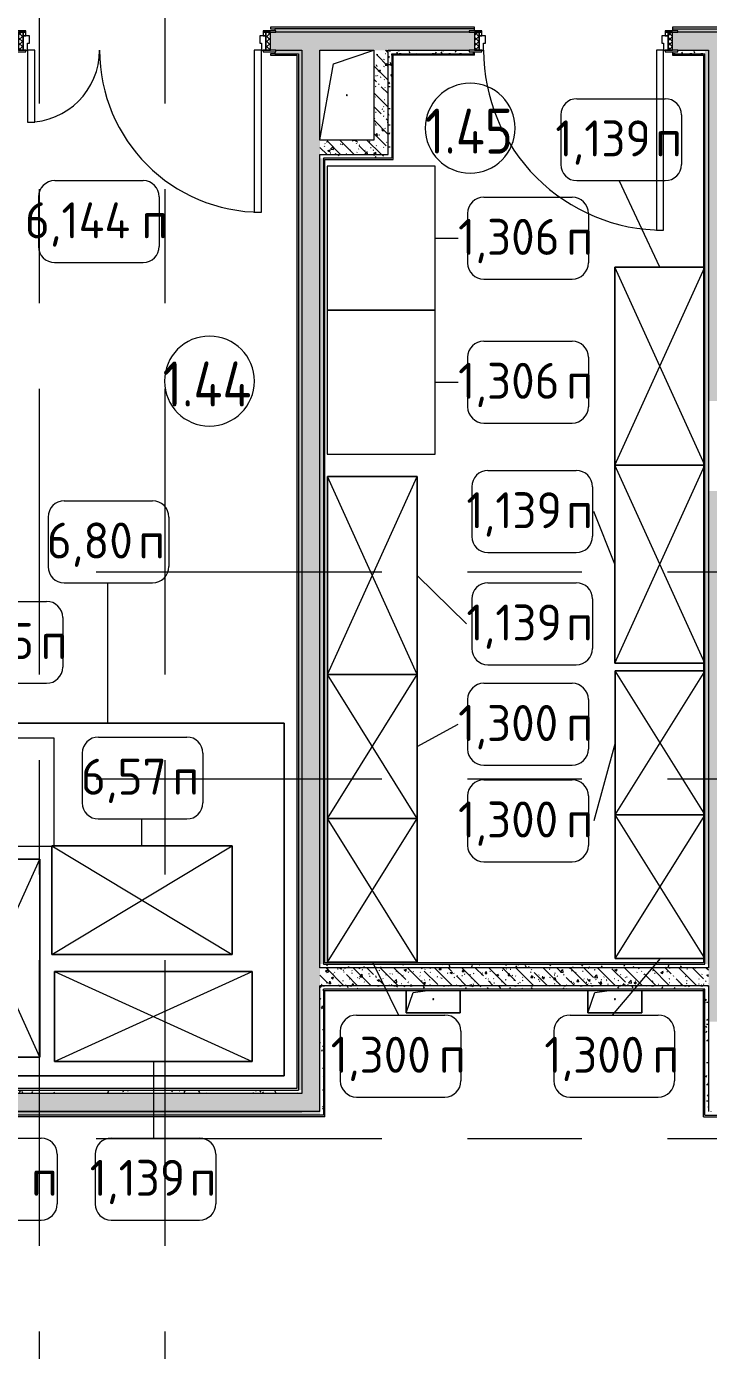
# Model space of a CAD drawing. Header units: millimetres. Extents: x 35840 to 252964, y -8553 to 29000.
# Drawn here: x 74788 to 78580, y 13822 to 21182 of the extents above; entities that cross this region are included whole.
import ezdxf

# ---------------------------------------------------------------- set-up
doc = ezdxf.new("R2010")
doc.units = ezdxf.units.MM
doc.linetypes.add('Осевая', pattern=[3175, 635, -476.25, 1587.5, -476.25])
for name, color, linetype, lineweight in [('A-AREA-IDEN', 7, 'Continuous', 9), ('A-DOOR', 7, 'Continuous', 9), ('A-DOOR-FRAM-2', 7, 'Continuous', 9), ('A-GENM', 7, 'Continuous', 9), ('A-WALL', 7, 'Continuous', 9), ('I-FURN-IDEN', 7, 'Continuous', 9), ('I-WALL', 7, 'Continuous', 9), ('Оси-2', 7, 'Осевая', 9)]:
    doc.layers.add(name, color=color, linetype=linetype, lineweight=lineweight)
for name, color, linetype, lineweight, true_color in [('A-DOOR-1', 7, 'Continuous', 9, 0xc0c0c0), ('A-DOOR-FRAM-1', 7, 'Continuous', 9, 0xc0c0c0), ('A-WALL-1', 9, 'Continuous', 9, 0x808080), ('A-WALL-FNSH-1', 9, 'Continuous', 9, 0x808080), ('I-FURN-1', 9, 'Continuous', 9, 0x808080)]:
    doc.layers.add(name, color=color, linetype=linetype, lineweight=lineweight, true_color=true_color)
doc.styles.add('GOST Common', font='GOST_Common.ttf', dxfattribs={"height": 200})
doc.styles.add('GOST Common_1', font='GOST_Common.ttf', dxfattribs={"width": 0.9, "height": 250})
pattern_1 = [(135, (600, 0), (-75.43415, -75.43415), [106.68, -17.78, 3.556, -17.78]), (135, (600, 75.39), (-75.43415, -75.43415), []), (50, (600, 0), (127.52922, -11.15758), [13.335, -146.685]), (355, (600, 0), (-24.66966, 133.74002), [10.668, -117.348]), (100.451, (610.63, -0.93), (102.85973, 122.58178), [11.333, -124.663]), (46.184, (600, 35.56), (189.75516, -29.43036), [20.002, -220.027]), (96.636, (615.81, 33.1), (166.1822, 173.1996), [17, -186.995]), (351.184, (600, 35.56), (166.18393, 173.19757), [16.002, -176.022]), (21, (617.78, 26.67), (106.13027, -71.58603), [13.335, -146.685]), (326, (617.78, 26.67), (43.26188, 128.93175), [10.668, -117.348]), (71.451, (626.62, 20.7), (149.39198, 57.34505), [11.333, -124.663]), (37.5, (600, 0), (2.162228, 59.188357), [3.353, -112.573, 3.353, -115.773, -117.792]), (37.5, (600, 0), (2.162228, 59.188357), [-235.052, 3.353, -114.44]), (7.5, (600, 0), (46.773857, 70.12615), [3.353, -64.567, 3.353, -109.906, -44.894]), (7.5, (600, 0), (46.773857, 70.12615), [-181.178, 3.353, -41.542]), (327.5, (560.35, 0), (94.91367, -4.010093), [3.353, -41.097, 3.353, -135.331, -184.023]), (327.5, (560.35, 0), (94.91367, -4.010093), [-183.134, 3.353, -180.67]), (317.5, (542.57, 0), (103.69057, 17.79882), [3.353, -54.432, 3.353, -88.748, -130.683]), (317.5, (542.57, 0), (103.69057, 17.79882), [-149.885, 3.353, -127.33])]
pattern_2 = [(0, (600, 0), (121.92, 30.48), [10.058, -81.382, 10.058, -81.382, -487.68]), (0, (600, 0), (121.92, 30.48), [-182.88, 10.058, -172.822, 10.058, -81.382, -213.36]), (0, (600, 0), (121.92, 30.48), [-457.2, 10.058, -50.902, 10.058, -142.342]), (120, (645.72, 15.24), (-87.356454, 90.345817), [10.058, -81.382, 10.058, -81.382, -487.68]), (120, (645.72, 15.24), (-87.356454, 90.345817), [-182.88, 10.058, -172.822, 10.058, -81.382, -213.36]), (120, (645.72, 15.24), (-87.356454, 90.345817), [-457.2, 10.058, -50.902, 10.058, -142.342]), (240, (660.96, 76.2), (-34.563546, -120.825817), [10.058, -81.382, 10.058, -81.382, -487.68]), (240, (660.96, 76.2), (-34.563546, -120.825817), [-182.88, 10.058, -172.822, 10.058, -81.382, -213.36]), (240, (660.96, 76.2), (-34.563546, -120.825817), [-457.2, 10.058, -50.902, 10.058, -142.342])]

# ---------------------------------------------------------------- blocks, each defined once
blk = doc.blocks.new('110_Дверь_СКБ_2Ст - Д-10а_п__ СОШ_Дв_1450x2100h_Горячий цех 2-32185694-План расстановки мебели и оборудования 1 этажа в осях 12-23')
at = {"layer": 'A-DOOR'}
h = blk.add_hatch(dxfattribs=at)
h.set_pattern_fill('FP_39', color=256, style=0, pattern_type=2)
h.set_pattern_definition([(135, (1601.41, 114.685), (-14.14214, -14.14214), []), (225, (1601.41, 114.685), (14.14214, -14.14214), [])])
h.paths.add_polyline_path([(712.5, 50), (687.5, 50), (687.5, -50), (712.5, -50)])
at = {"layer": 'A-DOOR-FRAM-2'}
h = blk.add_hatch(dxfattribs=at)
h.set_pattern_fill('FP_40', color=256, style=0, pattern_type=2)
h.set_pattern_definition([(45, (-521.384, 114.685), (-14.1421, 14.1421), []), (135, (-521.384, 114.685), (-14.1421, -14.1421), [])])
h.paths.add_polyline_path([(-666.4, 50), (-687.5, 50), (-687.5, -50), (-662.5, -50), (-662.5, 50)])
at = {"layer": 'A-DOOR-1'}
for p, q in [((-637.5, 950), (-637.5, 50)), ((-597.5, 950), (-637.5, 950)), ((-597.5, 50), (-597.5, 950)), ((662.5, 450), (622.5, 450)), ((622.5, 450), (622.5, 50)), ((662.5, 50), (662.5, 450)), ((-637.5, 50), (-597.5, 50)), ((622.5, 50), (662.5, 50))]:
    blk.add_line(p, q, dxfattribs=at)
for centre, radius, start, end in [((-637.5, 50), 900, 0, 90), ((662.5, 50), 400, 90, 180)]:
    blk.add_arc(centre, radius, start, end, dxfattribs=at)
at = {"layer": 'A-DOOR-FRAM-1'}
for p, q in [((-647.5, 58), (-717.5, 58)), ((-717.5, 58), (-717.5, 50)), ((-717.5, 50), (-647.5, 50)), ((-662.5, 50), (-687.5, 50)), ((-687.5, 50), (-687.5, -50)), ((-637.5, 50), (-662.5, 50)), ((-662.5, 50), (-662.5, -30)), ((-662.5, -50), (-662.5, 50)), ((-647.5, 50), (-647.5, 58)), ((-637.5, 10), (-637.5, 50)), ((-627.5, 10), (-637.5, 10)), ((-627.5, -30), (-627.5, 10)), ((662.5, 10), (652.5, 10)), ((652.5, 10), (652.5, -30)), ((662.5, 50), (662.5, 10)), ((687.5, 50), (662.5, 50)), ((742.5, 58), (672.5, 58)), ((672.5, 58), (672.5, 50)), ((672.5, 50), (742.5, 50)), ((687.5, -30), (687.5, 50)), ((712.5, 50), (687.5, 50)), ((687.5, 50), (687.5, -50)), ((712.5, -50), (712.5, 50)), ((742.5, 50), (742.5, 58)), ((-647.5, -50), (-717.5, -50)), ((-717.5, -50), (-717.5, -58)), ((-717.5, -58), (-647.5, -58)), ((-687.5, -50), (-662.5, -50)), ((-662.5, -30), (-627.5, -30)), ((-647.5, -30), (-662.5, -30)), ((-662.5, -30), (-662.5, -50)), ((-662.5, -50), (-647.5, -50)), ((-647.5, -50), (-647.5, -30)), ((-647.5, -58), (-647.5, -50)), ((652.5, -30), (687.5, -30)), ((687.5, -30), (672.5, -30)), ((672.5, -30), (672.5, -50)), ((672.5, -50), (687.5, -50)), ((742.5, -50), (672.5, -50)), ((672.5, -50), (672.5, -58)), ((672.5, -58), (742.5, -58)), ((687.5, -50), (687.5, -30)), ((687.5, -50), (712.5, -50)), ((742.5, -58), (742.5, -50))]:
    blk.add_line(p, q, dxfattribs=at)
blk = doc.blocks.new('110_Дверь_СКБ_1Ст_Внутренняя1 - Д-11п 1100x2100h_кладовые _все__ коридор _между помещениями блока столовой__ моечные _все_ 2-32102277-План расстановки мебели и оборудования 1 этажа в осях 12-23')
at = {"layer": 'A-DOOR'}
h = blk.add_hatch(dxfattribs=at)
h.set_pattern_fill('FP_25', color=256, style=0, pattern_type=2)
h.set_pattern_definition([(135, (1751.41, 114.685), (-14.14214, -14.14214), []), (225, (1751.41, 114.685), (14.14214, -14.14214), [])])
h.paths.add_polyline_path([(562.5, -50), (562.5, 50), (537.5, 50), (537.5, -50)])
at = {"layer": 'A-DOOR-FRAM-2'}
h = blk.add_hatch(dxfattribs=at)
h.set_pattern_fill('FP_26', color=256, style=0, pattern_type=2)
h.set_pattern_definition([(45, (-371.384, 114.685), (-14.1421, 14.1421), []), (135, (-371.384, 114.685), (-14.1421, -14.1421), [])])
h.paths.add_polyline_path([(-512.5, -50), (-512.5, 50), (-537.5, 50), (-537.5, -50)])
at = {"layer": 'A-DOOR-1'}
for p, q in [((-487.5, 1050), (-487.5, 50)), ((-447.5, 1050), (-487.5, 1050)), ((-447.5, 50), (-447.5, 1050)), ((-487.5, 50), (-447.5, 50))]:
    blk.add_line(p, q, dxfattribs=at)
blk.add_arc((-487.5, 50), 1000, 360, 90, dxfattribs=at)
at = {"layer": 'A-DOOR-FRAM-1'}
for p, q in [((-497.5, 58), (-567.5, 58)), ((-567.5, 58), (-567.5, 50)), ((-567.5, 50), (-497.5, 50)), ((-512.5, 50), (-537.5, 50)), ((-537.5, 50), (-537.5, -50)), ((-487.5, 50), (-512.5, 50)), ((-512.5, 50), (-512.5, -30)), ((-512.5, -50), (-512.5, 50)), ((-497.5, 50), (-512.5, 50)), ((-512.5, 50), (-512.5, 49)), ((-512.5, 49), (-497.5, 49)), ((-497.5, 50), (-497.5, 58)), ((-497.5, 49), (-497.5, 50)), ((-487.5, 10), (-487.5, 50)), ((-477.5, 10), (-487.5, 10)), ((-477.5, -30), (-477.5, 10)), ((512.5, 10), (502.5, 10)), ((502.5, 10), (502.5, -30)), ((512.5, 50), (512.5, 10)), ((537.5, 50), (512.5, 50)), ((592.5, 58), (522.5, 58)), ((522.5, 58), (522.5, 50)), ((537.5, 50), (522.5, 50)), ((522.5, 50), (522.5, 49)), ((522.5, 50), (592.5, 50)), ((522.5, 49), (537.5, 49)), ((537.5, -30), (537.5, 50)), ((562.5, 50), (537.5, 50)), ((537.5, 50), (537.5, -50)), ((537.5, 49), (537.5, 50)), ((562.5, -50), (562.5, 50)), ((592.5, 50), (592.5, 58)), ((-497.5, -50), (-567.5, -50)), ((-567.5, -50), (-567.5, -58)), ((-567.5, -58), (-497.5, -58)), ((-537.5, -50), (-512.5, -50)), ((-512.5, -30), (-477.5, -30)), ((-497.5, -30), (-512.5, -30)), ((-512.5, -30), (-512.5, -50)), ((-512.5, -50), (-497.5, -50)), ((-497.5, -50), (-497.5, -30)), ((-497.5, -58), (-497.5, -50)), ((502.5, -30), (537.5, -30)), ((537.5, -30), (522.5, -30)), ((522.5, -30), (522.5, -50)), ((522.5, -50), (537.5, -50)), ((592.5, -50), (522.5, -50)), ((522.5, -50), (522.5, -58)), ((522.5, -58), (592.5, -58)), ((537.5, -50), (537.5, -30)), ((537.5, -50), (562.5, -50)), ((592.5, -58), (592.5, -50))]:
    blk.add_line(p, q, dxfattribs=at)
blk = doc.blocks.new('GM_Отверстие прямоугольное _в плите_ - Отверстие-V43-План расстановки мебели и оборудования 1 этажа в осях 12-23')
at = {"layer": 'A-GENM'}
for p, q in [((-150, -75), (-150, 47)), ((-150, 47), (-150, -75)), ((-150, -75), (-112.5, 37.5)), ((-112.5, 37.5), (-46, 47)), ((150, 47), (150, -75)), ((150, -75), (150, 47)), ((150, -75), (-150, -75)), ((-150, -75), (150, -75))]:
    blk.add_line(p, q, dxfattribs=at)
for start, end in [(360, 180), (180, 360)]:
    blk.add_arc((0, 0), 2.5, start, end, dxfattribs=at)
blk = doc.blocks.new('GM_Отверстие прямоугольное _в плите_ - Отверстие-21606385-План расстановки мебели и оборудования 1 этажа в осях 12-23')
at = {"layer": 'A-GENM'}
for p, q in [((-75, 175), (150, 250)), ((-149.7, -248.3), (-75, 175))]:
    blk.add_line(p, q, dxfattribs=at)
for start, end in [(360, 180), (180, 360)]:
    blk.add_arc((0, 0), 2.5, start, end, dxfattribs=at)
blk = doc.blocks.new('Шкаф параметрический - 1_139п-25632800-План расстановки мебели и оборудования 1 этажа в осях 12-23')
at = {"layer": 'I-FURN-1'}
for p, q in [((0, 0), (1100, 500)), ((0, 500), (1100, 0)), ((1100, 500), (0, 500)), ((0, 500), (0, 0)), ((0, 0), (0, 500)), ((0, 500), (1100, 500)), ((1100, 0), (1100, 500)), ((1100, 500), (1100, 0)), ((0, 0), (1100, 0)), ((1100, 0), (0, 0))]:
    blk.add_line(p, q, dxfattribs=at)
blk = doc.blocks.new('Шкаф параметрический - 1_139п-V171-План расстановки мебели и оборудования 1 этажа в осях 12-23')
at = {"layer": 'I-FURN-1'}
for p, q in [((0, 0), (1100, 500)), ((0, 500), (1100, 0)), ((1100, 500), (0, 500)), ((0, 500), (0, 0)), ((0, 8), (0, 500)), ((0, 500), (1100, 500)), ((1100, 0), (1100, 500)), ((1100, 500), (1100, 8)), ((0, 0), (1100, 0))]:
    blk.add_line(p, q, dxfattribs=at)
blk = doc.blocks.new('Стол базовый прямоугольный - 1_306п-V173-План расстановки мебели и оборудования 1 этажа в осях 12-23')
at = {"layer": 'I-FURN-1'}
for p, q in [((400, 300), (-400, 300)), ((-400, 300), (-400, -300)), ((400, -300), (400, 300)), ((-400, -300), (400, -300))]:
    blk.add_line(p, q, dxfattribs=at)
blk = doc.blocks.new('Стол базовый прямоугольный - 1_305п-V174-План расстановки мебели и оборудования 1 этажа в осях 12-23')
at = {"layer": 'I-FURN-1'}
for p, q in [((299.3, 300), (-300, 300)), ((-300, 300), (-300, -300)), ((300, 286.2), (300, 300)), ((300, -300), (300, 286.2)), ((-300, -300), (300, -300))]:
    blk.add_line(p, q, dxfattribs=at)
blk = doc.blocks.new('Шкаф параметрический - 6_57п-25636978-План расстановки мебели и оборудования 1 этажа в осях 12-23')
at = {"layer": 'I-FURN-1'}
for p, q in [((0, 0), (1003, 603)), ((0, 603), (1003, 0)), ((1003, 603), (0, 603)), ((0, 603), (0, 0)), ((0, 603), (13.8, 603)), ((0, 0), (0, 602.3)), ((13.8, 603), (1003, 603)), ((1003, 0), (1003, 603)), ((1003, 603), (1003, 0)), ((0, 0), (1003, 0)), ((1003, 0), (0, 0))]:
    blk.add_line(p, q, dxfattribs=at)
blk = doc.blocks.new('Шкаф параметрический - 1_300п-25637617-План расстановки мебели и оборудования 1 этажа в осях 12-23')
at = {"layer": 'I-FURN-1'}
for p, q in [((0, 0), (800, 500)), ((0, 500), (800, 0)), ((800, 500), (0, 500)), ((0, 500), (0, 0)), ((0, 0), (0, 500)), ((0, 500), (800, 500)), ((800, 0), (800, 500)), ((800, 500), (800, 0)), ((0, 0), (800, 0)), ((800, 0), (0, 0))]:
    blk.add_line(p, q, dxfattribs=at)
blk = doc.blocks.new('Шкаф параметрический - 1_300п-V175-План расстановки мебели и оборудования 1 этажа в осях 12-23')
at = {"layer": 'I-FURN-1'}
for p, q in [((0, 500), (785.3, 9.2)), ((800, 500), (0, 500)), ((0, 500), (0, 9.2)), ((0, 9.2), (0, 500)), ((0, 500), (800, 500)), ((14.7, 9.2), (800, 500)), ((800, 9.2), (800, 500)), ((800, 500), (800, 9.2))]:
    blk.add_line(p, q, dxfattribs=at)
blk = doc.blocks.new('Марка_Мебель - В прямоуг_Balcon_Марка-25523697-План расстановки мебели и оборудования 1 этажа в осях 12-23')
at = {"layer": 'I-FURN-IDEN'}
for p, q in [((-2.455, 2.278), (2.455, 2.278)), ((-3.355, 1.378), (-3.355, -1.384)), ((3.355, 1.378), (3.355, -1.378)), ((-2.461, -2.278), (2.455, -2.278))]:
    blk.add_line(p, q, dxfattribs=at)
for centre, radius, start, end in [((-2.455, 1.378), 0.9, 90, 180), ((2.455, 1.378), 0.9, 0, 90), ((-2.461, -1.384), 0.893, 180, 270), ((2.455, -1.378), 0.9, 270, 0)]:
    blk.add_arc(centre, radius, start, end, dxfattribs=at)
blk = doc.blocks.new('Марка_Помещения - Номер-25198446-План расстановки мебели и оборудования 1 этажа в осях 12-23')
at = {"layer": 'A-AREA-IDEN'}
for start, end in [(360, 180), (180, 360)]:
    blk.add_arc((0, 0), 2.5, start, end, dxfattribs=at)

msp = doc.modelspace()

# ---------------------------------------------------------------- hatches: boundary and pattern name
at = {"layer": 'I-WALL'}
h = msp.add_hatch(dxfattribs=at)
h.set_pattern_fill('FP_85', color=256, style=0, pattern_type=2)
h.set_pattern_definition(pattern_2)
h.paths.add_polyline_path([(78579.8, 21150), (78679.8, 21150), (78679.8, 21170), (78379.8, 21170), (78379.8, 21158), (78409.8, 21158), (78409.8, 21150)])
h.paths.add_polyline_path([(77249.8, 21150), (77249.8, 21158), (77279.8, 21158), (77279.8, 21170), (76169.8, 21170), (76169.8, 21158), (76174.8, 21158), (76174.8, 21150), (76848.4, 21150)])
h.paths.add_polyline_path([(74714.8, 21150), (74714.8, 21158), (74719.8, 21158), (74719.8, 21170), (70210, 21170), (70210, 21158), (70215, 21158), (70215, 21150), (73225, 21150)])
h.paths.add_polyline_path([(69055, 21150), (69055, 21158), (69060, 21158), (69060, 21170), (68295, 21170), (68295, 21158), (68300, 21158), (68300, 21150), (68877, 21150)])
h.paths.add_polyline_path([(67140, 21150), (67140, 21158), (67145, 21158), (67145, 21170), (66260, 21170), (66260, 21150), (66703, 21150)])
h = msp.add_hatch(dxfattribs=at)
h.set_pattern_fill('FP_22', color=256, style=0, pattern_type=2)
h.set_pattern_definition(pattern_1)
h.paths.add_polyline_path([(78409.8, 21050), (78579.8, 21050), (78579.8, 21150), (78379.8, 21150), (78379.8, 21050)])
h.paths.add_polyline_path([(77279.8, 21050), (77279.8, 21150), (76144.8, 21150), (76144.8, 21050), (77249.8, 21050)])
h.paths.add_polyline_path([(74714.8, 21050), (74744.8, 21050), (74744.8, 21150), (70810, 21150), (70810, 21050), (73225, 21050)])
h.paths.add_polyline_path([(70310, 21050), (70310, 21150), (70185, 21150), (70185, 21050), (70215, 21050)])
h.paths.add_polyline_path([(69055, 21050), (69085, 21050), (69085, 21150), (68270, 21150), (68270, 21050), (68877, 21050)])
h = msp.add_hatch(dxfattribs=at)
h.set_pattern_fill('FP_22', color=256, style=0, pattern_type=2)
h.set_pattern_definition(pattern_1)
h.paths.add_polyline_path([(78579.8, 15150), (78580, 15150.8), (78580, 15650), (78679.8, 15650), (78679.8, 18600), (78580, 18600), (78580, 19100), (78679.8, 19100), (78679.8, 21150), (78579.8, 21150), (78579.8, 15202.2)])
h = msp.add_hatch(dxfattribs=at)
h.set_pattern_fill('FP_85', color=256, style=0, pattern_type=2)
h.set_pattern_definition(pattern_2)
h.paths.add_polyline_path([(76319.8, 21030), (76319.8, 21050), (76174.8, 21049.2), (76174.8, 21042), (76169.8, 21042), (76169.8, 21030), (76299.8, 21030)])
h.paths.add_polyline_path([(70930, 21030), (74719.8, 21030), (74719.8, 21042), (74714.8, 21042), (74714.8, 21050), (70930, 21050)])
h = msp.add_hatch(dxfattribs=at)
h.set_pattern_fill('FP_22', color=256, style=0, pattern_type=2)
h.set_pattern_definition(pattern_1)
h.paths.add_polyline_path([(76419.8, 15150), (76419.8, 21050), (76319.8, 21050), (76319.8, 15150)])
h = msp.add_hatch(dxfattribs=at)
h.set_pattern_fill('FP_22', color=256, style=0, pattern_type=2)
h.set_pattern_definition(pattern_1)
h.paths.add_polyline_path([(76799.5, 20550), (76799.5, 21050), (76719.5, 21050), (76719.5, 20550)])
h = msp.add_hatch(dxfattribs=at)
h.set_pattern_fill('FP_85', color=256, style=0, pattern_type=2)
h.set_pattern_definition(pattern_2)
h.paths.add_polyline_path([(78379.8, 21030), (78559.8, 21030), (78559.8, 21050), (78409.8, 21050), (78409.8, 21042), (78379.8, 21042)])
h.paths.add_polyline_path([(76819.5, 21030), (77279.8, 21030), (77279.8, 21042), (77249.8, 21042), (77249.8, 21050), (76799.5, 21050), (76799.5, 21030)])
h = msp.add_hatch(dxfattribs=at)
h.set_pattern_fill('FP_85', color=256, style=0, pattern_type=2)
h.set_pattern_definition(pattern_2)
h.paths.add_polyline_path([(78559.8, 15970), (78579.8, 15970), (78579.8, 21050), (78559.8, 21050), (78559.8, 15978)])
h = msp.add_hatch(dxfattribs=at)
h.set_pattern_fill('FP_85', color=256, style=0, pattern_type=2)
h.set_pattern_definition(pattern_2)
h.paths.add_polyline_path([(76319.8, 15270), (76319.8, 21030), (76299.8, 21030), (76299.8, 15270)])
h = msp.add_hatch(dxfattribs=at)
h.set_pattern_fill('FP_85', color=256, style=0, pattern_type=2)
h.set_pattern_definition(pattern_2)
h.paths.add_polyline_path([(76799.5, 20450), (76819.5, 20450), (76819.5, 21030), (76799.5, 21030), (76799.5, 20470)])
h = msp.add_hatch(dxfattribs=at)
h.set_pattern_fill('FP_22', color=256, style=0, pattern_type=2)
h.set_pattern_definition(pattern_1)
h.paths.add_polyline_path([(76419.8, 20470), (76799.5, 20470), (76799.5, 20550), (76419.8, 20550)])
h = msp.add_hatch(dxfattribs=at)
h.set_pattern_fill('FP_85', color=256, style=0, pattern_type=2)
h.set_pattern_definition(pattern_2)
h.paths.add_polyline_path([(76439.8, 20450), (76799.5, 20450), (76799.5, 20470), (76419.8, 20470), (76419.8, 20450)])
h = msp.add_hatch(dxfattribs=at)
h.set_pattern_fill('FP_85', color=256, style=0, pattern_type=2)
h.set_pattern_definition(pattern_2)
h.paths.add_polyline_path([(76419.8, 15970), (76439.8, 15970), (76439.8, 20450), (76419.8, 20450), (76419.8, 17270.6)])
h = msp.add_hatch(dxfattribs=at)
h.set_pattern_fill('FP_85', color=256, style=0, pattern_type=2)
h.set_pattern_definition(pattern_2)
h.paths.add_polyline_path([(78579.8, 15950), (78579.8, 15970), (76419.8, 15970), (76419.8, 15950), (77573.1, 15950)])
h = msp.add_hatch(dxfattribs=at)
h.set_pattern_fill('FP_22', color=256, style=0, pattern_type=2)
h.set_pattern_definition(pattern_1)
h.paths.add_polyline_path([(78579.8, 15850), (78579.8, 15950), (76419.8, 15950), (76419.8, 15850), (77573.1, 15850)])
h = msp.add_hatch(dxfattribs=at)
h.set_pattern_fill('FP_85', color=256, style=0, pattern_type=2)
h.set_pattern_definition(pattern_2)
h.paths.add_polyline_path([(78552, 15830), (78560, 15830), (78560, 15850), (76419.8, 15850), (76419.8, 15830), (77573.1, 15830)])
h = msp.add_hatch(dxfattribs=at)
h.set_pattern_fill('FP_85', color=256, style=0, pattern_type=2)
h.set_pattern_definition(pattern_2)
h.paths.add_polyline_path([(76419.8, 15130), (76439.8, 15130), (76439.8, 15830), (76419.8, 15830), (76419.8, 15150)])
h = msp.add_hatch(dxfattribs=at)
h.set_pattern_fill('FP_85', color=256, style=0, pattern_type=2)
h.set_pattern_definition(pattern_2)
h.paths.add_polyline_path([(78560, 15150), (78580, 15150), (78580, 15850), (78560, 15850), (78560, 15202.2)])
h = msp.add_hatch(dxfattribs=at)
h.set_pattern_fill('FP_22', color=256, style=0, pattern_type=2)
h.set_pattern_definition(pattern_1)
h.paths.add_polyline_path([(76319.8, 15150), (76319.8, 15250), (74040, 15250), (74040, 15150), (76123.7, 15150)])
h.paths.add_polyline_path([(73225, 15150), (73540, 15150), (73540, 15250), (70810, 15250), (70810, 15150), (71775.7, 15150)])
h = msp.add_hatch(dxfattribs=at)
h.set_pattern_fill('FP_85', color=256, style=0, pattern_type=2)
h.set_pattern_definition(pattern_2)
h.paths.add_polyline_path([(76319.8, 15250), (76319.8, 15270), (74040, 15270), (74040, 15250), (76123.7, 15250)])
h = msp.add_hatch(dxfattribs=at)
h.set_pattern_fill('FP_85', color=256, style=0, pattern_type=2)
h.set_pattern_definition(pattern_2)
h.paths.add_polyline_path([(76419.8, 15130), (76419.8, 15150), (70810, 15150), (70810, 15130), (76123.7, 15130)])
h = msp.add_hatch(dxfattribs=at)
h.set_pattern_fill('FP_85', color=256, style=0, pattern_type=2)
h.set_pattern_definition(pattern_2)
h.paths.add_polyline_path([(78560, 15130), (78579.8, 15150), (78560, 15150)])
h.paths.add_polyline_path([(79080, 15130), (79080, 15150), (78580, 15150), (78560, 15130), (79022.4, 15130)])

# ---------------------------------------------------------------- linework, layer by layer
at = {"layer": 'A-WALL'}
for p, q in [((77279.8, 21170), (76169.8, 21170)), ((77249.8, 21150), (76174.8, 21150)), ((78379.8, 21170), (78679.8, 21170)), ((78679.8, 21150), (78409.8, 21150)), ((76169.8, 21030), (76299.8, 21030)), ((76299.8, 21030), (76299.8, 15270)), ((76819.5, 21030), (77279.8, 21030)), ((78559.8, 15970), (78559.8, 21030)), ((76799.5, 20450), (76439.8, 20450)), ((76439.8, 20450), (76439.8, 15970)), ((76439.8, 15970), (78559.8, 15970)), ((78560, 15830), (76439.8, 15830)), ((78560, 15150), (78560, 15830)), ((74060, 15270), (76299.8, 15270)), ((76419.8, 15130), (70830, 15130))]:
    msp.add_line(p, q, dxfattribs=at)
at = {"layer": 'A-WALL-1'}
for p, q in [((76169.8, 21170), (76169.8, 21158)), ((77279.8, 21158), (77279.8, 21170)), ((78379.8, 21170), (78379.8, 21158)), ((76174.8, 21050), (76319.8, 21050)), ((76319.8, 21050), (76319.8, 15250)), ((76419.8, 20550), (76419.8, 21050)), ((76419.8, 21050), (76719.5, 21050)), ((76719.5, 21050), (76719.5, 20550)), ((76799.5, 21050), (77249.8, 21050)), ((76799.5, 20470), (76799.5, 21050)), ((78409.8, 21050), (78579.8, 21050)), ((78579.8, 21050), (78579.8, 15950)), ((76169.8, 21042), (76169.8, 21030)), ((76819.5, 21022), (76819.5, 21030)), ((77279.8, 21030), (77279.8, 21042)), ((78379.8, 21042), (78379.8, 21030)), ((78379.8, 21030), (78559.8, 21030)), ((76719.5, 20550), (76419.8, 20550)), ((76419.8, 15950), (76419.8, 20470)), ((76419.8, 20470), (76799.5, 20470)), ((78579.8, 15950), (76419.8, 15950)), ((76419.8, 15150), (76419.8, 15850)), ((78580, 15850), (76419.8, 15850)), ((76439.8, 15822), (76439.8, 15830)), ((78579.8, 15850), (78579.8, 15150)), ((76319.8, 15250), (74040, 15250)), ((74040, 15150), (76319.8, 15150)), ((76419.8, 15150), (74040, 15150)), ((78560, 15130), (79100, 15130))]:
    msp.add_line(p, q, dxfattribs=at)
at = {"layer": 'A-WALL-FNSH-1'}
for p, q in [((77279.8, 21178), (76144.8, 21178)), ((76144.8, 21178), (76144.8, 21170)), ((76144.8, 21170), (76169.8, 21170)), ((77279.8, 21170), (77279.8, 21178)), ((78707.8, 21178), (78379.8, 21178)), ((78379.8, 21178), (78379.8, 21170)), ((76169.8, 21030), (76144.8, 21030)), ((76144.8, 21030), (76144.8, 21022)), ((76144.8, 21022), (76291.8, 21022)), ((76291.8, 21022), (76291.8, 15278)), ((76819.5, 21022), (76819.5, 20450)), ((77279.8, 21022), (76819.5, 21022)), ((76827.5, 20442), (76827.5, 21022)), ((77279.8, 21022), (77279.8, 21030)), ((78379.8, 21030), (78379.8, 21022)), ((78379.8, 21022), (78551.8, 21022)), ((78551.8, 21022), (78551.8, 15978)), ((76447.8, 20442), (76827.5, 20442)), ((76447.8, 15978), (76447.8, 20442)), ((76819.5, 20450), (76799.5, 20450)), ((78551.8, 15978), (76447.8, 15978)), ((78552, 15122), (78552, 15830)), ((76439.8, 15822), (76439.8, 15130)), ((78552, 15822), (76439.8, 15822)), ((76447.8, 15122), (76447.8, 15822)), ((76291.8, 15278), (74068, 15278)), ((76447.8, 15122), (70830, 15122)), ((76439.8, 15130), (76419.8, 15130)), ((78552, 15122), (79108, 15122)), ((78560, 15130), (78560, 15150))]:
    msp.add_line(p, q, dxfattribs=at)
at = {"layer": 'I-FURN-1'}
for p, q in [((76220.5, 17308.7), (74260.5, 17308.7)), ((74260.5, 17308.7), (76220.5, 17308.7)), ((76220.5, 15348.7), (76220.5, 17308.7)), ((76220.5, 17308.7), (76220.5, 15348.7)), ((74260.5, 15348.7), (76220.5, 15348.7)), ((76220.5, 15348.7), (74260.5, 15348.7))]:
    msp.add_line(p, q, dxfattribs=at)
at = {"layer": 'I-FURN-IDEN'}
for p, q in [((78309.8, 19843.8), (78082.4, 20325.2)), ((77059.5, 20005.6), (77187.8, 20005.6)), ((77059.5, 19205.6), (77187.8, 19205.6)), ((78059.8, 18193.8), (77941.8, 18485.9)), ((76961, 18130.4), (77233.8, 17862.1)), ((75240.5, 17308.7), (75240.5, 18089.8)), ((76961, 17180.4), (77187.8, 17303.3)), ((78061, 17200.4), (77941.8, 16767.1)), ((75430.3, 16626.9), (75430.3, 16777)), ((76711, 15980.4), (76856.8, 15686.9)), ((78311, 16000.4), (78043.9, 15686.9)), ((75493.8, 15428.7), (75493.8, 15002.8))]:
    msp.add_line(p, q, dxfattribs=at)
at = {"layer": 'Оси-2'}
for p, q in [((75560, 593.7), (75560, 25078.1)), ((74860, 593.7), (74860, 24898.1)), ((39140.1, 18150), (82060, 18150)), ((39140.1, 17000), (82060, 17000)), ((39140.1, 15000), (81460, 15000))]:
    msp.add_line(p, q, dxfattribs=at)

# ---------------------------------------------------------------- block references
at = {"layer": 'A-AREA-IDEN', "xscale": 99.99999999999993, "yscale": 99.99999999999993, "zscale": 99.99999999999993}
for p in [(77255.2, 20617), (75805.5, 19211)]:
    msp.add_blockref('Марка_Помещения - Номер-25198446-План расстановки мебели и оборудования 1 этажа в осях 12-23', p, dxfattribs=at)
at = {"layer": 'A-DOOR-1', "rotation": 180}
for name, p in [('110_Дверь_СКБ_2Ст - Д-10а_п__ СОШ_Дв_1450x2100h_Горячий цех 2-32185694-План расстановки мебели и оборудования 1 этажа в осях 12-23', (75457.3, 21100)), ('110_Дверь_СКБ_1Ст_Внутренняя1 - Д-11п 1100x2100h_кладовые _все__ коридор _между помещениями блока столовой__ моечные _все_ 2-32102277-План расстановки мебели и оборудования 1 этажа в осях 12-23', (77842.3, 21100))]:
    msp.add_blockref(name, p, dxfattribs=at)
at = {"layer": 'A-GENM'}
for name, p in [('GM_Отверстие прямоугольное _в плите_ - Отверстие-21606385-План расстановки мебели и оборудования 1 этажа в осях 12-23', (76569.5, 20800)), ('GM_Отверстие прямоугольное _в плите_ - Отверстие-V43-План расстановки мебели и оборудования 1 этажа в осях 12-23', (77049.8, 15775)), ('GM_Отверстие прямоугольное _в плите_ - Отверстие-V43-План расстановки мебели и оборудования 1 этажа в осях 12-23', (78059.8, 15775))]:
    msp.add_blockref(name, p, dxfattribs=at)
at = {"layer": 'I-FURN-1'}
for name, p, rotation in [('Стол базовый прямоугольный - 1_306п-V173-План расстановки мебели и оборудования 1 этажа в осях 12-23', (76759.5, 20005.6), 89.9999999999997), ('Шкаф параметрический - 1_139п-V171-План расстановки мебели и оборудования 1 этажа в осях 12-23', (78559.8, 18743.8), 89.99999999999942), ('Стол базовый прямоугольный - 1_306п-V173-План расстановки мебели и оборудования 1 этажа в осях 12-23', (76759.5, 19205.6), 89.9999999999997), ('Шкаф параметрический - 1_139п-V171-План расстановки мебели и оборудования 1 этажа в осях 12-23', (78559.8, 17643.8), 89.99999999999942), ('Шкаф параметрический - 1_139п-25632800-План расстановки мебели и оборудования 1 этажа в осях 12-23', (76961, 17580.4), 89.99999999999942), ('Шкаф параметрический - 1_300п-V175-План расстановки мебели и оборудования 1 этажа в осях 12-23', (78561, 16800.4), 89.99999999999942), ('Шкаф параметрический - 1_300п-25637617-План расстановки мебели и оборудования 1 этажа в осях 12-23', (76961, 16780.4), 89.99999999999942), ('Стол базовый прямоугольный - 1_305п-V174-План расстановки мебели и оборудования 1 этажа в осях 12-23', (74642.6, 16926.2), 269.9999999999997), ('Шкаф параметрический - 1_300п-V175-План расстановки мебели и оборудования 1 этажа в осях 12-23', (78561, 16000.4), 89.99999999999942), ('Шкаф параметрический - 1_300п-25637617-План расстановки мебели и оборудования 1 этажа в осях 12-23', (76961, 15980.4), 89.99999999999942), ('Шкаф параметрический - 1_139п-25632800-План расстановки мебели и оборудования 1 этажа в осях 12-23', (74862.6, 15453.2), 90.00000000000017)]:
    msp.add_blockref(name, p, dxfattribs=dict(at, rotation=rotation))
for name, p in [('Шкаф параметрический - 6_57п-25636978-План расстановки мебели и оборудования 1 этажа в осях 12-23', (74928.8, 16023.9)), ('Шкаф параметрический - 1_139п-25632800-План расстановки мебели и оборудования 1 этажа в осях 12-23', (74943.8, 15428.7))]:
    msp.add_blockref(name, p, dxfattribs=at)
at = {"layer": 'I-FURN-IDEN', "xscale": 99.99999999999993, "yscale": 99.99999999999993, "zscale": 99.99999999999993}
for p in [(78093.9, 20553), (75191, 20097.5), (77576.3, 20005.6), (77576.3, 19205.6), (77599.3, 18485.9), (75244, 18317.6), (77599.3, 17862.1), (74654.1, 17758.8), (77576.3, 17303.3), (75433.8, 17004.7), (77576.3, 16767.1), (76868.3, 15459.1), (78055.4, 15459.1), (74624.1, 14775), (75505.3, 14775)]:
    msp.add_blockref('Марка_Мебель - В прямоуг_Balcon_Марка-25523697-План расстановки мебели и оборудования 1 этажа в осях 12-23', p, dxfattribs=at)

# ---------------------------------------------------------------- texts
at = {"layer": 'A-AREA-IDEN', "char_height": 250, "attachment_point": 1, "style": 'GOST Common_1'}
for s, insert, width in [('1.45', (77004.3, 20725.5), 627.721), ('1.44', (75545.6, 19319.6), 649.367)]:
    msp.add_mtext(s, dxfattribs=dict(at, insert=insert, width=width))
at = {"layer": 'I-FURN-IDEN', "char_height": 200, "attachment_point": 1, "style": 'GOST Common'}
for s, insert, width in [('1,139', (77728.4, 20660), 673.417), ('\\fGOST Common|b0|i0|c204|p34|;п', (78284, 20660), 176.371), ('6,144', (74779.5, 20204.5), 785.654), ('\\fGOST Common|b0|i0|c204|p34|;п', (75427.7, 20204.5), 176.371), ('1,306', (77187.8, 20112.6), 729.536), ('\\fGOST Common|b0|i0|c204|p34|;п', (77789.7, 20112.6), 176.371), ('1,306', (77187.8, 19312.6), 729.536), ('\\fGOST Common|b0|i0|c204|p34|;п', (77789.7, 19312.6), 176.371), ('1,139', (77233.8, 18592.9), 673.417), ('\\fGOST Common|b0|i0|c204|p34|;п', (77789.4, 18592.9), 176.371), ('6,80', (74901.5, 18424.7), 617.299), ('\\fGOST Common|b0|i0|c204|p34|;п', (75410.8, 18424.7), 176.371), ('1,139', (77233.8, 17969.1), 673.417), ('\\fGOST Common|b0|i0|c204|p34|;п', (77789.4, 17969.1), 176.371), ('1,305', (74265.6, 17865.8), 729.536), ('\\fGOST Common|b0|i0|c204|p34|;п', (74867.5, 17865.8), 176.371), ('1,300', (77187.8, 17410.3), 729.536), ('\\fGOST Common|b0|i0|c204|p34|;п', (77789.7, 17410.3), 176.371), ('6,57', (75091.3, 17111.8), 617.299), ('\\fGOST Common|b0|i0|c204|p34|;п', (75600.6, 17111.8), 176.371), ('1,300', (77187.8, 16874.1), 729.536), ('\\fGOST Common|b0|i0|c204|p34|;п', (77789.7, 16874.1), 176.371), ('1,300', (76479.8, 15566.2), 729.536), ('1,300', (77666.9, 15566.2), 729.536), ('\\fGOST Common|b0|i0|c204|p34|;п', (77081.7, 15566.2), 176.371), ('\\fGOST Common|b0|i0|c204|p34|;п', (78268.9, 15566.2), 176.371), ('1,139', (75139.8, 14882.1), 673.417), ('\\fGOST Common|b0|i0|c204|p34|;п', (74814.2, 14882.1), 176.371), ('\\fGOST Common|b0|i0|c204|p34|;п', (75695.4, 14882.1), 176.371)]:
    msp.add_mtext(s, dxfattribs=dict(at, insert=insert, width=width))

doc.saveas('drawing.dxf')
